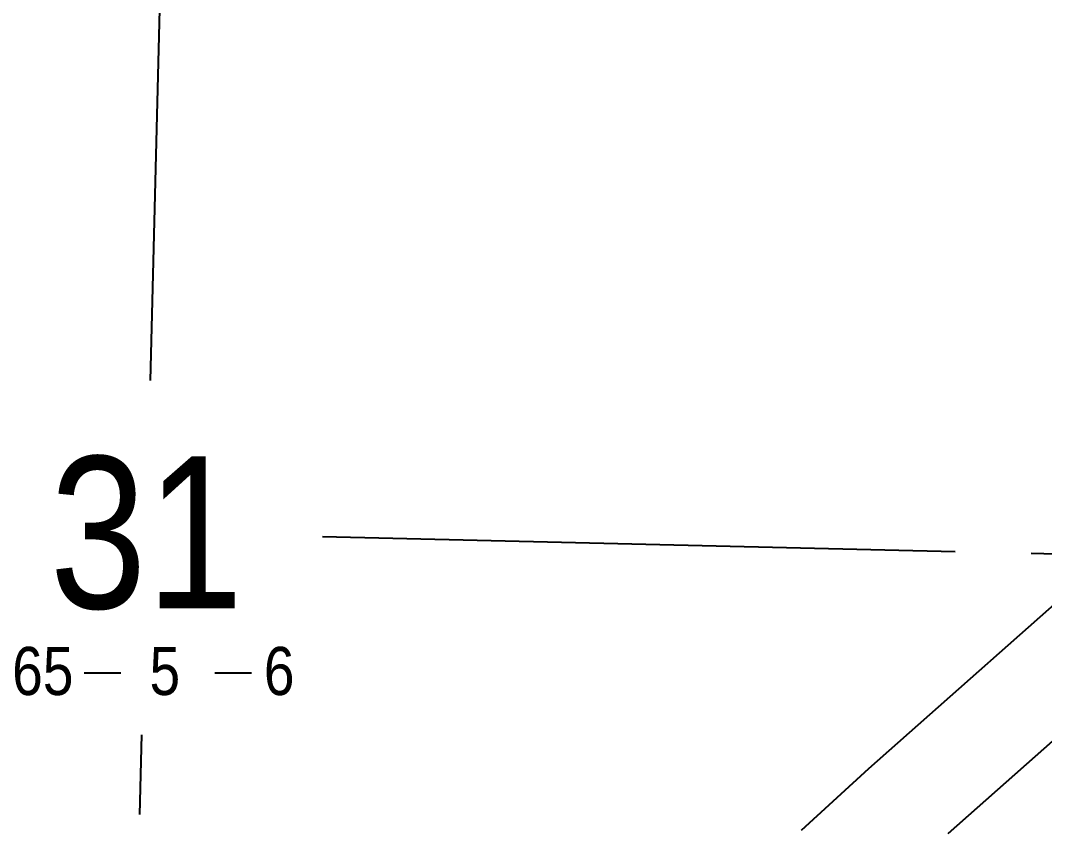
# Model space of a CAD drawing. Extents: x 380192 to 391966, y 6058532 to 6064394.
# Drawn here: x 387579 to 387781.2, y 6059277.7 to 6059438.3 of the extents above; entities that cross this region are included whole.
import ezdxf
from ezdxf.enums import TextEntityAlignment as Align

# ---------------------------------------------------------------- set-up
doc = ezdxf.new("R2010")
doc.units = 0
doc.header["$LTSCALE"] = 5
doc.linetypes.add('foc-QUARTERLINE', pattern=[33, 25, -3, 2, -3])
for name, color, linetype in [('10', 1, 'Continuous'), ('9', 3, 'Continuous'), ('F-RW', 190, 'Continuous'), ('L-QSEC', 8, 'foc-QUARTERLINE'), ('L-SECLBL', 7, 'Continuous')]:
    doc.layers.add(name, color=color, linetype=linetype)
doc.styles.add('80L', font='ARIALN.TTF', dxfattribs={"height": 10})
doc.styles.add('SIMPLEX', font='ARIALN.TTF')

# ---------------------------------------------------------------- blocks, each defined once
blk = doc.blocks.new('L-SECLBL')
at = {"layer": '9', "color": 7}
for p, q in [((-5.08, -27.83), (-12.29, -27.83)), ((20.7, -27.83), (13.5, -27.83))]:
    blk.add_line(p, q, dxfattribs=at)
at = {"layer": '10', "color": 2, "style": 'SIMPLEX'}
blk.add_attdef('SEC', text='', height=30, dxfattribs=at).set_placement((0, 0), align=Align.MIDDLE)
at = {"layer": '10', "color": 5, "style": '80L'}
blk.add_attdef('TWP', text='', height=9.5, dxfattribs=at).set_placement((-14.43, -27.37), align=Align.MIDDLE_RIGHT)
blk.add_attdef('RGE', text='', height=9.5, dxfattribs=at).set_placement((3.62, -27.37), align=Align.MIDDLE_CENTER)
blk.add_attdef('MER', text='', height=9.5, dxfattribs=at).set_placement((23.17, -27.37), align=Align.MIDDLE_LEFT)

msp = doc.modelspace()

# ---------------------------------------------------------------- linework, layer by layer
at = {"layer": 'F-RW', "flags": 128}
for points in [[(387762.18, 6059277.72), (387823.43, 6059331.96), (388102.41, 6059579.05), (388128.51, 6059609.96), (388302.19, 6059763.88), (388303.87, 6059791.51), (388306.76, 6059838.89), (388422.37, 6060047.05), (388441.61, 6060081.69), (388429.43, 6060122.12), (388424.62, 6060138.08), (388420.28, 6060152.51), (388391.32, 6060248.63), (388374.36, 6060549.23), (388373.23, 6060569.28), (388372.1, 6060589.34), (388370.97, 6060609.37), (388341.63, 6060610.4)], [(388341.16, 6060590.4), (388371.58, 6060589.35), (388372.1, 6060589.34), (388373.23, 6060569.28), (388374.36, 6060549.23), (388391.32, 6060248.63), (388420.28, 6060152.51), (388424.62, 6060138.08), (388429.43, 6060122.12), (388441.61, 6060081.69), (388422.37, 6060047.05), (388306.76, 6059838.89), (388303.87, 6059791.51), (388302.19, 6059763.88), (388128.51, 6059609.96), (388102.41, 6059579.05), (387823.43, 6059331.96), (387762.18, 6059277.72)], [(387733.17, 6059278.41), (387746.5, 6059290.54), (387794.06, 6059332.66), (388088.07, 6059593.06), (388114.14, 6059623.94), (388282.74, 6059773.36), (388287.08, 6059844.63), (388420.03, 6060084.01), (388408.4, 6060122.62), (388399.24, 6060153.01), (388371.41, 6060245.38), (388353.84, 6060549.94), (388352.68, 6060569.99), (388340.69, 6060570.41)]]:
    msp.add_lwpolyline(points, dxfattribs=at)
at = {"layer": 'L-QSEC'}
for p, q in [((387623.87, 6060141.23), (387604.61, 6059367.17)), ((387638.6, 6059336.37), (388404.36, 6059318.19)), ((387602.87, 6059297.22), (387602.48, 6059281.49))]:
    msp.add_line(p, q, dxfattribs=at)

# ---------------------------------------------------------------- block references
at = {"layer": 'L-SECLBL'}
msp.add_blockref('L-SECLBL', (387603.86, 6059337.19), dxfattribs=at).add_auto_attribs({'SEC': '31', 'TWP': '65', 'RGE': '5', 'MER': '6'})

doc.saveas('drawing.dxf')
